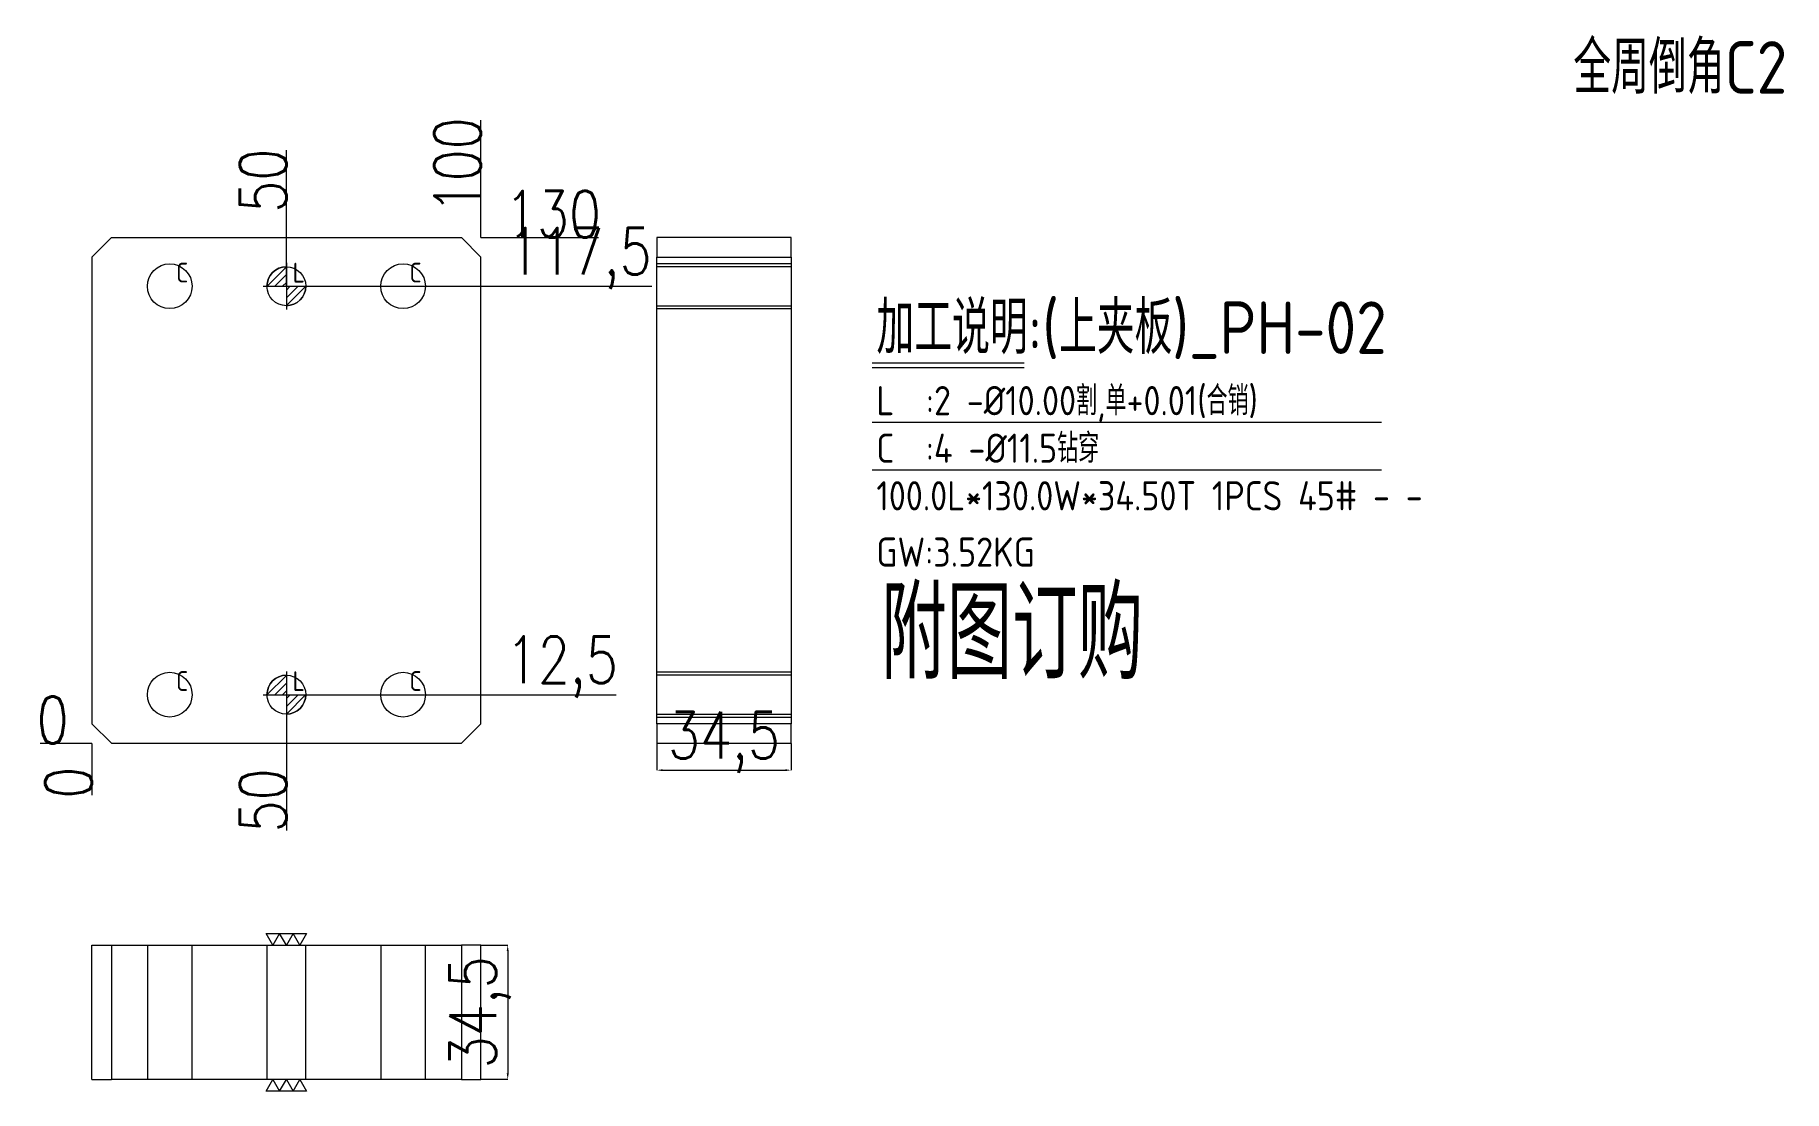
# Model space of a CAD drawing. Header units: millimetres. Extents: x -13203 to -12754, y 63417 to 63688.
import ezdxf

# ---------------------------------------------------------------- set-up
doc = ezdxf.new("R2010")
doc.units = ezdxf.units.MM
doc.linetypes.add('DASHED', pattern=[0])
for name, color, linetype, lineweight in [('DIM', 4, 'Continuous', 20), ('PH', 140, 'Continuous', 20), ('PH_W', 1, 'Continuous', 20)]:
    doc.layers.add(name, color=color, linetype=linetype, lineweight=lineweight)
doc.styles.add('gbenor', font='gbenor.shx', dxfattribs={"bigfont": 'gbcbig.shx'})
doc.styles.add('TXT', font='txt.shx', dxfattribs={"width": 0.8, "bigfont": 'ctxt.shx'})
doc.dimstyles.new('零件', dxfattribs={"dimscale": 1.5, "dimtxt": 8, "dimasz": 1, "dimexe": 0, "dimexo": 0, "dimgap": 0, "dimtad": 1, "dimtxsty": 'TXT', "dimcen": 0, "dimclrd": 252, "dimclre": 252, "dimclrt": 4, "dimazin": 3, "dimtp": 0.001, "dimtm": 0.001, "dimtfac": 1, "dimtmove": 0, "dimatfit": 3, "dimlwd": 5, "dimlwe": 5})

# ---------------------------------------------------------------- blocks, each defined once
blk = doc.blocks.new('*D1109')
at = {"layer": 'Defpoints', "color": 0}
for p in [(-13138.68, 63518.46), (-13081.78, 63518.46), (-13188.68, 63505.96)]:
    blk.add_point(p, dxfattribs=at)
at = {"layer": 'DIM', "color": 252, "lineweight": 5}
blk.add_line((-13138.68, 63518.46), (-13053.9, 63518.46), dxfattribs=at)
at = {"layer": 'DIM', "color": 4, "lineweight": 5, "insert": (-13067.84, 63525.61), "char_height": 12, "attachment_point": 5, "style": 'TXT'}
blk.add_mtext('12,5', dxfattribs=at)
blk = doc.blocks.new('*D1110')
at = {"layer": 'Defpoints', "color": 0}
for p in [(-13138.68, 63623.46), (-13081.78, 63623.46), (-13188.68, 63505.96)]:
    blk.add_point(p, dxfattribs=at)
at = {"layer": 'DIM', "color": 252, "lineweight": 5}
blk.add_line((-13138.68, 63623.46), (-13044.75, 63623.46), dxfattribs=at)
at = {"layer": 'DIM', "color": 4, "lineweight": 5, "insert": (-13063.27, 63630.61), "char_height": 12, "attachment_point": 5, "style": 'TXT'}
blk.add_mtext('117,5', dxfattribs=at)
blk = doc.blocks.new('*D1111')
at = {"layer": 'Defpoints', "color": 0}
for p in [(-13088.68, 63635.96), (-13081.78, 63635.96), (-13188.68, 63505.96)]:
    blk.add_point(p, dxfattribs=at)
at = {"layer": 'DIM', "color": 252, "lineweight": 5}
blk.add_line((-13088.68, 63635.96), (-13058.47, 63635.96), dxfattribs=at)
at = {"layer": 'DIM', "color": 4, "lineweight": 5, "insert": (-13070.13, 63641.96), "char_height": 12, "attachment_point": 5, "style": 'TXT'}
blk.add_mtext('130', dxfattribs=at)
blk = doc.blocks.new('*D1112')
at = {"layer": 'Defpoints', "color": 0}
for p in [(-13195.58, 63505.96), (-13188.68, 63505.96), (-13188.68, 63505.96)]:
    blk.add_point(p, dxfattribs=at)
at = {"layer": 'DIM', "color": 252, "lineweight": 5}
blk.add_line((-13188.68, 63505.96), (-13201.98, 63505.96), dxfattribs=at)
at = {"layer": 'DIM', "color": 4, "lineweight": 5, "insert": (-13198.78, 63511.96), "char_height": 12, "attachment_point": 5, "style": 'TXT'}
blk.add_mtext('0', dxfattribs=at)
blk = doc.blocks.new('*D1113')
at = {"layer": 'Defpoints', "color": 0}
for p in [(-13138.68, 63518.46), (-13188.68, 63505.96), (-13138.68, 63499.06)]:
    blk.add_point(p, dxfattribs=at)
at = {"layer": 'DIM', "color": 252, "lineweight": 5}
blk.add_line((-13138.68, 63518.46), (-13138.68, 63483.52), dxfattribs=at)
at = {"layer": 'DIM', "color": 4, "lineweight": 5, "insert": (-13144.68, 63491.29), "char_height": 12, "attachment_point": 5, "rotation": 90, "style": 'TXT'}
blk.add_mtext('50', dxfattribs=at)
blk = doc.blocks.new('*D1114')
at = {"layer": 'Defpoints', "color": 0}
for p in [(-13188.68, 63505.96), (-13188.68, 63505.96), (-13188.68, 63499.06)]:
    blk.add_point(p, dxfattribs=at)
at = {"layer": 'DIM', "color": 252, "lineweight": 5}
blk.add_line((-13188.68, 63505.96), (-13188.68, 63492.66), dxfattribs=at)
at = {"layer": 'DIM', "color": 4, "lineweight": 5, "insert": (-13194.68, 63495.86), "char_height": 12, "attachment_point": 5, "rotation": 90, "style": 'TXT'}
blk.add_mtext('0', dxfattribs=at)
blk = doc.blocks.new('*D1115')
at = {"layer": 'Defpoints', "color": 0}
for p in [(-13088.68, 63642.86), (-13088.68, 63635.96), (-13188.68, 63505.96)]:
    blk.add_point(p, dxfattribs=at)
at = {"layer": 'DIM', "color": 252, "lineweight": 5}
blk.add_line((-13088.68, 63635.96), (-13088.68, 63666.18), dxfattribs=at)
at = {"layer": 'DIM', "color": 4, "lineweight": 5, "insert": (-13094.68, 63654.52), "char_height": 12, "attachment_point": 5, "rotation": 90, "style": 'TXT'}
blk.add_mtext('100', dxfattribs=at)
blk = doc.blocks.new('*D1116')
at = {"layer": 'Defpoints', "color": 0}
for p in [(-13138.68, 63642.86), (-13138.68, 63623.46), (-13188.68, 63505.96)]:
    blk.add_point(p, dxfattribs=at)
at = {"layer": 'DIM', "color": 252, "lineweight": 5}
blk.add_line((-13138.68, 63623.46), (-13138.68, 63658.41), dxfattribs=at)
at = {"layer": 'DIM', "color": 4, "lineweight": 5, "insert": (-13144.68, 63650.63), "char_height": 12, "attachment_point": 5, "rotation": 90, "style": 'TXT'}
blk.add_mtext('50', dxfattribs=at)
blk = doc.blocks.new('*D1117')
at = {"layer": 'Defpoints', "color": 0}
for p in [(-13088.68, 63454.09), (-13088.68, 63419.59), (-13081.78, 63419.59)]:
    blk.add_point(p, dxfattribs=at)
at = {"layer": 'DIM', "color": 252, "lineweight": 5}
for p, q in [((-13088.68, 63454.09), (-13081.78, 63454.09)), ((-13081.78, 63452.59), (-13081.78, 63421.09)), ((-13088.68, 63419.59), (-13081.78, 63419.59))]:
    blk.add_line(p, q, dxfattribs=at)
at = {"layer": 'DIM', "color": 252}
for points in [[(-13081.53, 63452.59), (-13082.03, 63452.59), (-13081.78, 63454.09)], [(-13082.03, 63421.09), (-13081.53, 63421.09), (-13081.78, 63419.59)]]:
    blk.add_solid(points, dxfattribs=at)
at = {"layer": 'DIM', "color": 4, "lineweight": 5, "insert": (-13088.93, 63436.84), "char_height": 12, "attachment_point": 5, "rotation": 90, "style": 'TXT'}
blk.add_mtext('34,5', dxfattribs=at)
blk = doc.blocks.new('*D1118')
at = {"layer": 'Defpoints', "color": 0}
for p in [(-13043.43, 63505.96), (-13008.93, 63505.96), (-13008.93, 63499.06)]:
    blk.add_point(p, dxfattribs=at)
at = {"layer": 'DIM', "color": 252, "lineweight": 5}
for p, q in [((-13043.43, 63505.96), (-13043.43, 63499.06)), ((-13008.93, 63505.96), (-13008.93, 63499.06)), ((-13041.93, 63499.06), (-13010.43, 63499.06))]:
    blk.add_line(p, q, dxfattribs=at)
at = {"layer": 'DIM', "color": 252}
for points in [[(-13041.93, 63499.31), (-13041.93, 63498.81), (-13043.43, 63499.06)], [(-13010.43, 63498.81), (-13010.43, 63499.31), (-13008.93, 63499.06)]]:
    blk.add_solid(points, dxfattribs=at)
at = {"layer": 'DIM', "color": 4, "lineweight": 5, "insert": (-13026.18, 63506.21), "char_height": 12, "attachment_point": 5, "style": 'TXT'}
blk.add_mtext('34,5', dxfattribs=at)
blk = doc.blocks.new('pg_hx_L0')
at = {"color": 230}
for p, q in [((-0.5, -0.003), (0, 0.497)), ((0, 0.6), (0, -0.6)), ((-0.6, 0), (0.6, 0)), ((-0.3, 0), (0, 0.3)), ((-0.1, 0), (0, 0.1)), ((0.5, 0.003), (0, -0.497)), ((0.1, 0), (0, -0.1)), ((0.3, 0), (0, -0.3))]:
    blk.add_line(p, q, dxfattribs=at)
for start, end in [(90, 180), (270, 0)]:
    blk.add_arc((0, 0), 0.5, start, end, dxfattribs=at)
blk = doc.blocks.new('pg_hx_LLL0')
blk.add_blockref('pg_hx_L0', (0, 0))

msp = doc.modelspace()

# ---------------------------------------------------------------- linework, layer by layer
at = {"layer": 'DIM', "color": 8, "linetype": 'Continuous', "lineweight": 5}
for p, q in [((-12988.115, 63603.736), (-12948.992, 63603.736)), ((-12988.115, 63602.613), (-12948.992, 63602.613)), ((-12988.115, 63588.513), (-12857.144, 63588.513)), ((-12988.115, 63576.284), (-12857.144, 63576.284))]:
    msp.add_line(p, q, dxfattribs=at)
at = {"layer": 'DIM', "linetype": 'Continuous', "lineweight": 5}
for points in [[(-13133.487, 63457.087), (-13135.219, 63454.087), (-13136.951, 63457.087), (-13138.683, 63454.087), (-13140.415, 63457.087), (-13142.147, 63454.087), (-13143.879, 63457.087), (-13133.487, 63457.087)], [(-13143.879, 63416.587), (-13142.147, 63419.587), (-13140.415, 63416.587), (-13138.683, 63419.587), (-13136.951, 63416.587), (-13135.219, 63419.587), (-13133.487, 63416.587), (-13143.879, 63416.587)]]:
    msp.add_lwpolyline(points, close=True, dxfattribs=at)
at = {"layer": 'PH', "color": 135, "linetype": 'Continuous', "lineweight": 5}
for p, q in [((-13183.683, 63635.963), (-13188.683, 63630.963)), ((-13183.683, 63635.963), (-13093.683, 63635.963)), ((-13093.683, 63635.963), (-13088.683, 63630.963)), ((-13043.427, 63635.963), (-13043.427, 63630.963)), ((-13008.927, 63635.963), (-13043.427, 63635.963)), ((-13008.927, 63630.963), (-13008.927, 63635.963)), ((-13188.683, 63630.963), (-13188.683, 63510.963)), ((-13088.683, 63510.963), (-13088.683, 63630.963)), ((-13043.427, 63510.963), (-13043.427, 63630.963)), ((-13043.427, 63630.963), (-13008.927, 63630.963)), ((-13008.927, 63630.963), (-13008.927, 63510.963)), ((-13188.683, 63510.963), (-13183.683, 63505.963)), ((-13088.683, 63510.963), (-13093.683, 63505.963)), ((-13043.427, 63510.963), (-13043.427, 63505.963)), ((-13008.927, 63510.963), (-13043.427, 63510.963)), ((-13008.927, 63505.963), (-13008.927, 63510.963)), ((-13183.683, 63505.963), (-13093.683, 63505.963)), ((-13043.427, 63505.963), (-13008.927, 63505.963)), ((-13188.683, 63454.087), (-13183.683, 63454.087)), ((-13188.683, 63419.587), (-13188.683, 63454.087)), ((-13183.683, 63454.087), (-13093.683, 63454.087)), ((-13183.683, 63454.087), (-13183.683, 63419.587)), ((-13088.683, 63454.087), (-13093.683, 63454.087)), ((-13093.683, 63454.087), (-13093.683, 63419.587)), ((-13088.683, 63419.587), (-13088.683, 63454.087)), ((-13188.683, 63419.587), (-13183.683, 63419.587)), ((-13093.683, 63419.587), (-13183.683, 63419.587)), ((-13093.683, 63419.587), (-13088.683, 63419.587))]:
    msp.add_line(p, q, dxfattribs=at)
at = {"layer": 'PH', "color": 31, "linetype": 'DASHED', "lineweight": 5, "ltscale": 0.306814}
for p, q in [((-13008.927, 63629.217), (-13043.427, 63629.217)), ((-13043.427, 63617.71), (-13008.927, 63617.71)), ((-13008.927, 63524.217), (-13043.427, 63524.217)), ((-13043.427, 63512.71), (-13008.927, 63512.71)), ((-13174.437, 63454.087), (-13174.437, 63419.587)), ((-13162.93, 63419.587), (-13162.93, 63454.087)), ((-13114.437, 63454.087), (-13114.437, 63419.587)), ((-13102.93, 63419.587), (-13102.93, 63454.087))]:
    msp.add_line(p, q, dxfattribs=at)
at = {"layer": 'PH', "color": 42, "linetype": 'Continuous', "lineweight": 5}
for centre in [(-13168.683, 63623.463), (-13108.683, 63623.463), (-13168.683, 63518.463), (-13108.683, 63518.463)]:
    msp.add_circle(centre, 5.753, dxfattribs=at)
at = {"layer": 'PH_W', "color": 1, "linetype": 'DASHED', "lineweight": 5, "ltscale": 0.306814}
for p, q in [((-13008.927, 63628.463), (-13043.427, 63628.463)), ((-13043.427, 63618.463), (-13008.927, 63618.463)), ((-13008.927, 63523.463), (-13043.427, 63523.463)), ((-13043.427, 63513.463), (-13008.927, 63513.463)), ((-13143.683, 63454.087), (-13143.683, 63419.587)), ((-13133.683, 63419.587), (-13133.683, 63454.087))]:
    msp.add_line(p, q, dxfattribs=at)
at = {"layer": 'PH_W', "color": 1, "linetype": 'Continuous', "lineweight": 5}
for centre in [(-13138.683, 63623.463), (-13138.683, 63518.463)]:
    msp.add_circle(centre, 5, dxfattribs=at)

# ---------------------------------------------------------------- block references
at = {"layer": 'PH', "lineweight": 5, "ltscale": 0.306814, "xscale": 10, "yscale": 10, "zscale": 10}
for p in [(-13138.683, 63623.463), (-13138.683, 63518.463)]:
    msp.add_blockref('pg_hx_LLL0', p, dxfattribs=at)

# ---------------------------------------------------------------- texts
at = {"layer": 'DIM', "color": 6, "lineweight": 5, "style": 'gbenor'}
msp.add_text('全周倒角C2', height=13.5, dxfattribs=at).set_placement((-12807.793, 63672.966))
at = {"layer": 'DIM', "color": 4, "lineweight": 5, "style": 'gbenor'}
for s, height, p in [('C', 5.1, (-13167.053, 63624.422)), ('L', 5.1, (-13137.068, 63624.414)), ('C', 5.1, (-13107.053, 63624.422)), ('加工说明:(上夹板)_PH-02', 13.5, (-12986.963, 63606.064)), ('C  :4 -%%c11.5钻穿', 7.5, (-12986.99, 63578.077)), ('100.0L*130.0W*34.50T 1PCS 45# - -', 7.5, (-12986.99, 63565.848)), ('GW:3.52KG', 7.5, (-12986.99, 63551.374)), ('C', 5.1, (-13167.053, 63519.422)), ('L', 5.1, (-13137.068, 63519.414)), ('C', 5.1, (-13107.053, 63519.422))]:
    msp.add_text(s, height=height, dxfattribs=at).set_placement(p)
at = {"layer": 'DIM', "color": 1, "lineweight": 5, "style": 'gbenor'}
msp.add_text('L  :2 -%%c10.00割,单+0.01(合销)', height=7.5, dxfattribs=at).set_placement((-12986.99, 63590.305))
at = {"layer": 'DIM', "color": 21, "lineweight": 5, "style": 'gbenor'}
msp.add_text('附图订购', height=23.4, dxfattribs=at).set_placement((-12985.762, 63522.505))

# ---------------------------------------------------------------- dimensions: what is measured, and where the dimension line sits
at = {"layer": 'DIM', "lineweight": 5}
for feature_location, offset, dtype, origin, picture, middle in [((-13088.683, 63635.963), (0, 6.9), 1, (-13188.683, 63505.963), '*D1115', (-13094.683, 63654.52)), ((-13138.683, 63623.463), (0, 19.4), 1, (-13188.683, 63505.963), '*D1116', (-13144.683, 63650.635)), ((-13088.683, 63635.963), (6.9, 0), 0, (-13188.683, 63505.963), '*D1111', (-13070.126, 63641.963)), ((-13138.683, 63623.463), (56.9, 0), 0, (-13188.683, 63505.963), '*D1110', (-13063.269, 63630.606)), ((-13138.683, 63518.463), (56.9, 0), 0, (-13188.683, 63505.963), '*D1109', (-13067.84, 63525.606)), ((-13188.683121391, 63505.963348721), (-6.9, 0), 0, (-13188.683121391, 63505.963348721), '*D1112', (-13198.783121391, 63511.963348721)), ((-13138.683, 63518.463), (0, -19.4), 1, (-13188.683, 63505.963), '*D1113', (-13144.683, 63491.292)), ((-13188.683121391, 63505.963348721), (0, -6.9), 1, (-13188.683121391, 63505.963348721), '*D1114', (-13194.683121391, 63495.863348721))]:
    dim = msp.add_ordinate_dim(feature_location=feature_location, offset=offset, dtype=dtype, origin=origin, dimstyle='零件', dxfattribs=at)
    dim.commit()
    dim.dimension.update_dxf_attribs({"geometry": picture, "text_midpoint": middle})
dim = msp.add_linear_dim(base=(-13008.927, 63499.063), p1=(-13043.427, 63505.963), p2=(-13008.927, 63505.963), dimstyle='零件', dxfattribs=at)
dim.commit()
dim.dimension.update_dxf_attribs({"geometry": '*D1118', "text_midpoint": (-13026.177, 63506.206)})
dim = msp.add_linear_dim(base=(-13081.783, 63419.587), p1=(-13088.683, 63454.087), p2=(-13088.683, 63419.587), angle=90, dimstyle='零件', dxfattribs=at)
dim.commit()
dim.dimension.update_dxf_attribs({"geometry": '*D1117', "text_midpoint": (-13088.926, 63436.837)})

doc.saveas('drawing.dxf')
